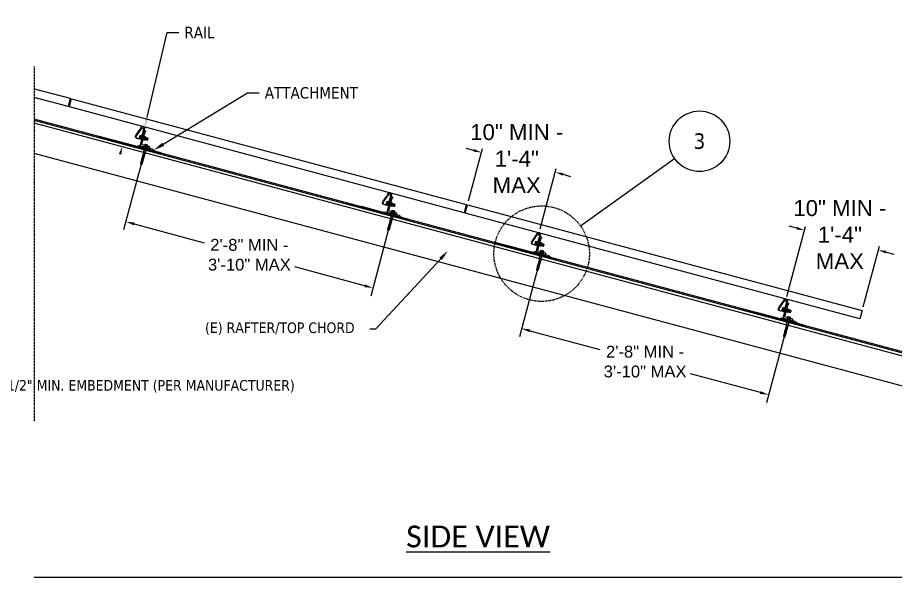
# Model space of a CAD drawing. Header units: inches. Extents: x -456 to 658, y -232 to 0.
# Drawn here: x -232.4 to -10.7, y -231.8 to -90.4 of the extents above; entities that cross this region are included whole.
import ezdxf
from ezdxf import colors
from ezdxf.entities.mleader import LeaderData, LeaderLine
from ezdxf.math import Vec2, Vec3

# ---------------------------------------------------------------- set-up
doc = ezdxf.new("R2010")
doc.units = ezdxf.units.IN
doc.header["$MEASUREMENT"] = 0
for name, pattern in [('DASHED2', [0.375, 0.25, -0.125]), ('HIDDEN', [0.375, 0.25, -0.125]), ('HIDDEN2', [4.7625, 3.175, -1.5875])]:
    doc.linetypes.add(name, pattern=pattern)
doc.layers.add('_Defpoints', color=7, linetype='Continuous', lineweight=25, plot=False)
doc.layers.add('Conduit', color=3, linetype='Continuous', lineweight=30)
doc.layers.add('IR_MOD', color=3, linetype='Continuous')
doc.styles.get("Standard").update_dxf_attribs({"font": 'arial.ttf'})
doc.styles.add('Tahoma', font='tahoma.ttf')
doc.dimstyles.get("Standard").update_dxf_attribs({"dimtxt": 0.18, "dimasz": 0.18, "dimexe": 0.18, "dimexo": 0.0625, "dimgap": 0.09, "dimtad": 0, "dimtih": 1, "dimtoh": 1, "dimdec": 4, "dimzin": 0, "dimdsep": 46, "dimtxsty": 'Standard', "dimcen": 0.09, "dimadec": 0, "dimazin": 0, "dimtfac": 1, "dimtdec": 4, "dimtofl": 0, "dimtmove": 0, "dimatfit": 3, "dimfxl": 1, "dimtolj": 1, "dimtzin": 0, "dimarcsym": 0})

# ---------------------------------------------------------------- blocks, each defined once
blk = doc.blocks.new('*U21')
for points in [[(0.66, 2.05), (0.47, 2.05), (0.47, 1.92), (0.56, 1.92), (0.56, 1.7), (0.1, 1.7), (0.1, 1.92), (0.19, 1.92), (0.19, 2.05), (0, 2.05), (0, 1.01), (0.01, 1), (0, 0.99), (0, 0.2), (0.12, 0.2), (0.12, 0.29), (0.42, 0.29), (0.42, -0.29), (0.12, -0.29), (0.12, -0.2), (0, -0.2), (0, -0.35, 0.414214), (0.04, -0.39), (0.9, -0.39, 0.521733), (1.23, 0.08), (0.84, 1.15), (0.82, 1.15), (0.83, 1.17), (0.66, 1.63)], [(0.61, 1.57), (0.61, 1.57), (1.16, 0.06, -0.521839), (0.9, -0.32), (0.59, -0.32, -0.414139), (0.49, -0.22), (0.49, 0.37), (0.17, 0.37, -0.414214), (0.07, 0.47), (0.07, 1.53, -0.414214), (0.17, 1.63), (0.51, 1.63, -0.314291)]]:
    blk.add_lwpolyline(points, format="xyb", close=True)
blk.add_point((0, 0))
at = {"layer": '_Defpoints'}
blk.add_point((0.33, 2.05), dxfattribs=at)
blk = doc.blocks.new('IR_Standoff LFoot Slotted Side')
blk.add_lwpolyline([(0.88, 2.87), (0.76, 2.87, -0.414214), (0.75, 2.88), (0.75, 2.94, -0.414214), (0.81, 3), (1.13, 3), (1.17, 2.97, -0.57735), (1.17, 2.97), (1.14, 2.95, 0.57735), (1.14, 2.93), (1.17, 2.91, -0.57735), (1.17, 2.91), (1.14, 2.89, 0.57735), (1.14, 2.87), (1.17, 2.85, -0.57735), (1.17, 2.85), (1.14, 2.83, 0.577349), (1.14, 2.81), (1.17, 2.79, -0.577349), (1.17, 2.79), (1.14, 2.77, 0.577351), (1.14, 2.75), (1.14, 2.75), (1.17, 2.73, -0.57735), (1.17, 2.73), (1.14, 2.71, 0.577351), (1.14, 2.69), (1.14, 2.69), (1.17, 2.67, -0.57735), (1.17, 2.67), (1.14, 2.65, 0.577351), (1.14, 2.63), (1.17, 2.61, -0.57735), (1.17, 2.61), (1.14, 2.59, 0.57735), (1.14, 2.57), (1.17, 2.55, -0.57735), (1.17, 2.55), (1.14, 2.53, 0.57735), (1.14, 2.51), (1.17, 2.49, -0.577349), (1.17, 2.49), (1.14, 2.47, 0.577349), (1.14, 2.45), (1.17, 2.43, -0.57735), (1.17, 2.43), (1.14, 2.41, 0.57735), (1.14, 2.39), (1.14, 2.39), (1.17, 2.37, -0.57735), (1.17, 2.37), (1.14, 2.35, 0.577351), (1.14, 2.33), (1.17, 2.31, -0.57735), (1.17, 2.31), (1.14, 2.29, 0.57735), (1.14, 2.27), (1.17, 2.25, -0.57735), (1.17, 2.25), (1.14, 2.23, 0.57735), (1.14, 2.21), (1.14, 2.21), (1.17, 2.19, -0.57735), (1.17, 2.19), (1.14, 2.17, 0.577351), (1.14, 2.15), (1.17, 2.13, -0.57735), (1.17, 2.13), (1.14, 2.11, 0.57735), (1.14, 2.09), (1.17, 2.07, -0.57735), (1.17, 2.07), (1.14, 2.05, 0.57735), (1.14, 2.03), (1.14, 2.03), (1.17, 2.01, -0.57735), (1.17, 2.01), (1.14, 1.99, 0.577351), (1.14, 1.97), (1.17, 1.95, -0.57735), (1.17, 1.95), (1.14, 1.93, 0.57735), (1.14, 1.91), (1.17, 1.89, -0.57735), (1.17, 1.89), (1.14, 1.87, 0.577351), (1.14, 1.85), (1.14, 1.85), (1.17, 1.83, -0.57735), (1.17, 1.83), (1.14, 1.81, 0.57735), (1.14, 1.79), (1.17, 1.77, -0.57735), (1.17, 1.77), (1.14, 1.75, 0.57735), (1.14, 1.73), (1.14, 1.73), (1.17, 1.71, -0.57735), (1.17, 1.71), (1.14, 1.69, 0.577351), (1.14, 1.67), (1.17, 1.65, -0.57735), (1.17, 1.65), (1.14, 1.63, 0.57735), (1.14, 1.61), (1.17, 1.59, -0.57735), (1.17, 1.59), (1.14, 1.57, 0.57735), (1.14, 1.55), (1.14, 1.55), (1.17, 1.53, -0.57735), (1.17, 1.53), (1.14, 1.51, 0.577351), (1.14, 1.49), (1.17, 1.47, -0.57735), (1.17, 1.47), (1.14, 1.45, 0.57735), (1.14, 1.43), (1.17, 1.41, -0.57735), (1.17, 1.41), (1.14, 1.39, 0.57735), (1.14, 1.37), (1.14, 1.37), (1.17, 1.35, -0.57735), (1.17, 1.35), (1.14, 1.33, 0.57735), (1.14, 1.31), (1.17, 1.29, -0.57735), (1.17, 1.29), (1.14, 1.27, 0.57735), (1.14, 1.25), (1.17, 1.23, -0.57735), (1.17, 1.23), (1.14, 1.21, 0.57735), (1.14, 1.19), (1.14, 1.19), (1.17, 1.17, -0.57735), (1.17, 1.17), (1.14, 1.15, 0.57735), (1.14, 1.13), (1.17, 1.11, -0.57735), (1.17, 1.11), (1.14, 1.09, 0.577351), (1.14, 1.07), (1.17, 1.05, -0.57735), (1.17, 1.05), (1.14, 1.03, 0.57735), (1.14, 1.01), (1.17, 0.99, -0.57735), (1.17, 0.99), (1.14, 0.97, 0.57735), (1.14, 0.95), (1.14, 0.95), (1.17, 0.93, -0.57735), (1.17, 0.93), (1.14, 0.91, 0.57735), (1.14, 0.89), (1.17, 0.87, -0.57735), (1.17, 0.87), (1.14, 0.85, 0.577351), (1.14, 0.83), (1.17, 0.81, -0.57735), (1.17, 0.81), (1.14, 0.79, 0.57735), (1.14, 0.77), (1.17, 0.75, -0.57735), (1.17, 0.75), (1.14, 0.73, 0.57735), (1.14, 0.71), (1.14, 0.71), (1.17, 0.69, -0.57735), (1.17, 0.69), (1.14, 0.67, 0.57735), (1.14, 0.65), (1.17, 0.63, -0.57735), (1.17, 0.63), (1.14, 0.61, 0.57735), (1.14, 0.59), (1.17, 0.57, -0.57735), (1.17, 0.57), (1.14, 0.55, 0.57735), (1.14, 0.53), (1.17, 0.51, -0.57735), (1.17, 0.51), (1.14, 0.49, 0.57735), (1.14, 0.47), (1.17, 0.45, -0.57735), (1.17, 0.45), (1.14, 0.43, 0.57735), (1.14, 0.41), (1.17, 0.39, -0.57735), (1.17, 0.39), (1.14, 0.37, 0.57735), (1.14, 0.35), (1.17, 0.33, -0.57735), (1.17, 0.33), (1.14, 0.31, 0.57735), (1.14, 0.29), (1.17, 0.27, -0.57735), (1.17, 0.27), (1.13, 0.24, 0.267949), (1.13, 0.23), (1.13, 0.19, -0.414214), (0.94, 0), (-0.69, 0, -0.414214), (-0.75, 0.06), (-0.75, 0.25, -0.414214), (-0.69, 0.31), (0.75, 0.31, 0.414214), (0.88, 0.44)], format="xyb", close=True)
at = {"linetype": 'HIDDEN2', "lineweight": 9, "ltscale": 0.5}
for points in [[(-0.19, 0.31), (-0.19, 0)], [(0.19, 0.31), (0.19, 0)]]:
    blk.add_lwpolyline(points, dxfattribs=at)
at = {"linetype": 'HIDDEN2'}
blk.add_lwpolyline([(0.88, 1.43), (1.15, 1.43)], dxfattribs=at)
blk = doc.blocks.new('IR_Fasteners Bolt Lag .3125 x4.5in')
for points in [[(-0.29, 0), (-0.29, 0.21), (-0.25, 0.24), (0.25, 0.24), (0.29, 0.21), (0.29, 0)], [(-0.16, -0.03), (-0.16, -1.16), (0.16, -1.21), (0.16, -0.03)], [(0.11, -1.3), (-0.12, -1.24), (-0.16, -1.26), (-0.16, -1.27), (-0.12, -1.29), (0.11, -1.35), (0.15, -1.33), (0.15, -1.32)], [(0.11, -1.42), (-0.12, -1.36), (-0.16, -1.38), (-0.16, -1.39), (-0.12, -1.41), (0.11, -1.47), (0.15, -1.45), (0.15, -1.44)], [(0.11, -1.54), (-0.12, -1.48), (-0.16, -1.5), (-0.16, -1.51), (-0.12, -1.53), (0.11, -1.59), (0.15, -1.57), (0.15, -1.56)], [(0.11, -1.66), (-0.12, -1.6), (-0.16, -1.62), (-0.16, -1.63), (-0.12, -1.65), (0.11, -1.71), (0.15, -1.69), (0.15, -1.68)], [(-0.12, -1.17), (-0.12, -1.24), (0.11, -1.3), (0.11, -1.23)], [(-0.12, -1.29), (-0.12, -1.36), (0.11, -1.42), (0.11, -1.35)], [(-0.12, -1.41), (-0.12, -1.48), (0.11, -1.54), (0.11, -1.47)], [(-0.12, -1.53), (-0.12, -1.6), (0.11, -1.66), (0.11, -1.59)], [(-0.12, -1.65), (-0.12, -1.72), (0.11, -1.77), (0.11, -1.71)], [(0.11, -1.77), (-0.12, -1.72), (-0.16, -1.74), (-0.16, -1.75), (-0.12, -1.77), (0.11, -1.83), (0.15, -1.81), (0.15, -1.8)], [(0.11, -1.89), (-0.12, -1.83), (-0.16, -1.86), (-0.16, -1.87), (-0.12, -1.89), (0.11, -1.95), (0.15, -1.93), (0.15, -1.92)], [(0.11, -2.01), (-0.12, -1.95), (-0.16, -1.98), (-0.16, -1.99), (-0.12, -2.01), (0.11, -2.07), (0.15, -2.04), (0.15, -2.04)], [(0.11, -2.13), (-0.12, -2.07), (-0.16, -2.1), (-0.16, -2.1), (-0.12, -2.13), (0.11, -2.19), (0.15, -2.16), (0.15, -2.16)], [(0.11, -2.25), (-0.12, -2.19), (-0.16, -2.22), (-0.16, -2.22), (-0.12, -2.25), (0.11, -2.31), (0.15, -2.28), (0.15, -2.28)], [(0.11, -2.37), (-0.12, -2.31), (-0.16, -2.34), (-0.16, -2.34), (-0.12, -2.37), (0.11, -2.43), (0.15, -2.4), (0.15, -2.39)], [(0.11, -2.49), (-0.12, -2.43), (-0.16, -2.45), (-0.16, -2.46), (-0.12, -2.49), (0.11, -2.55), (0.15, -2.52), (0.15, -2.51)], [(0.11, -2.61), (-0.12, -2.55), (-0.16, -2.57), (-0.16, -2.58), (-0.12, -2.6), (0.11, -2.66), (0.15, -2.64), (0.15, -2.63)], [(0.11, -2.73), (-0.12, -2.67), (-0.16, -2.69), (-0.16, -2.7), (-0.12, -2.72), (0.11, -2.78), (0.15, -2.76), (0.15, -2.75)], [(0.11, -2.85), (-0.12, -2.79), (-0.16, -2.81), (-0.16, -2.82), (-0.12, -2.84), (0.11, -2.9), (0.15, -2.88), (0.15, -2.87)], [(0.11, -2.97), (-0.12, -2.91), (-0.16, -2.93), (-0.16, -2.94), (-0.12, -2.96), (0.11, -3.02), (0.15, -3), (0.15, -2.99)], [(0.11, -3.09), (-0.12, -3.03), (-0.16, -3.05), (-0.16, -3.06), (-0.12, -3.08), (0.11, -3.14), (0.15, -3.12), (0.15, -3.11)], [(0.11, -3.21), (-0.12, -3.15), (-0.16, -3.17), (-0.16, -3.18), (-0.12, -3.2), (0.11, -3.26), (0.15, -3.24), (0.15, -3.23)], [(0.11, -3.33), (-0.12, -3.27), (-0.16, -3.29), (-0.16, -3.3), (-0.12, -3.32), (0.11, -3.38), (0.15, -3.36), (0.15, -3.35)], [(-0.12, -1.77), (-0.12, -1.83), (0.11, -1.89), (0.11, -1.83)], [(-0.12, -1.89), (-0.12, -1.95), (0.11, -2.01), (0.11, -1.95)], [(-0.12, -2.01), (-0.12, -2.07), (0.11, -2.13), (0.11, -2.07)], [(-0.12, -2.13), (-0.12, -2.19), (0.11, -2.25), (0.11, -2.19)], [(-0.12, -2.25), (-0.12, -2.31), (0.11, -2.37), (0.11, -2.31)], [(-0.12, -2.37), (-0.12, -2.43), (0.11, -2.49), (0.11, -2.43)], [(-0.12, -2.49), (-0.12, -2.55), (0.11, -2.61), (0.11, -2.55)], [(-0.12, -2.6), (-0.12, -2.67), (0.11, -2.73), (0.11, -2.66)], [(-0.12, -2.72), (-0.12, -2.79), (0.11, -2.85), (0.11, -2.78)], [(-0.12, -2.84), (-0.12, -2.91), (0.11, -2.97), (0.11, -2.9)], [(-0.12, -2.96), (-0.12, -3.03), (0.11, -3.09), (0.11, -3.02)], [(-0.12, -3.08), (-0.12, -3.15), (0.11, -3.21), (0.11, -3.14)], [(-0.12, -3.2), (-0.12, -3.27), (0.11, -3.33), (0.11, -3.26)], [(-0.15, -3.4), (0, -3.66), (0.13, -3.44)]]:
    blk.add_lwpolyline(points, close=True)
for points in [[(-0.14, 0.21), (-0.14, 0), (-0.29, 0), (-0.29, 0.21, -0.308188)], [(-0.19, 0, -0.424216), (-0.16, -0.03), (0.16, -0.03, -0.414214), (0.19, 0)], [(0.14, 0.21), (0.14, 0), (-0.14, 0), (-0.14, 0.21, -0.154094)], [(0.14, 0.21), (0.14, 0), (0.29, 0), (0.29, 0.21, 0.308188)]]:
    blk.add_lwpolyline(points, format="xyb", close=True)
for points in [[(-0.14, -1.16), (-0.12, -1.17), (0.11, -1.23), (0.15, -1.21)], [(0.06, -3.43), (-0.12, -3.38), (-0.15, -3.4)], [(0.11, -3.44), (0.11, -3.38), (-0.12, -3.32), (-0.12, -3.38), (0.06, -3.43)]]:
    blk.add_lwpolyline(points)
blk = doc.blocks.new('IR_Fasteners Bolt Rail-to-LFoot Side')
for points in [[(-1.09, -0.15), (-1.12, -0.19), (-1.15, -0.15), (-1.15, 0.15), (-1.12, 0.19), (-1.09, 0.15)], [(-1.03, -0.15), (-1.06, -0.19), (-1.07, -0.19), (-1.09, -0.15), (-1.09, 0.15), (-1.07, 0.19), (-1.06, 0.19), (-1.03, 0.15)], [(-0.97, -0.15), (-0.99, -0.19), (-1, -0.19), (-1.03, -0.15), (-1.03, 0.15), (-1, 0.19), (-0.99, 0.19), (-0.97, 0.15)], [(-0.9, -0.15), (-0.93, -0.19), (-0.94, -0.19), (-0.97, -0.15), (-0.97, 0.15), (-0.94, 0.19), (-0.93, 0.19), (-0.9, 0.15)], [(-0.84, -0.15), (-0.87, -0.19), (-0.88, -0.19), (-0.9, -0.15), (-0.9, 0.15), (-0.88, 0.19), (-0.87, 0.19), (-0.84, 0.15)], [(-0.78, -0.15), (-0.81, -0.19), (-0.82, -0.19), (-0.84, -0.15), (-0.84, 0.15), (-0.82, 0.19), (-0.81, 0.19), (-0.78, 0.15)], [(-0.72, -0.15), (-0.74, -0.19), (-0.75, -0.19), (-0.78, -0.15), (-0.78, 0.15), (-0.75, 0.19), (-0.74, 0.19), (-0.72, 0.15)], [(-0.65, -0.15), (-0.68, -0.19), (-0.69, -0.19), (-0.72, -0.15), (-0.72, 0.15), (-0.69, 0.19), (-0.68, 0.19), (-0.65, 0.15)], [(-0.61, -0.18), (-0.62, -0.19), (-0.63, -0.19), (-0.65, -0.15), (-0.65, 0.15), (-0.63, 0.19), (-0.62, 0.19), (-0.61, 0.18)], [(-0.28, 0.37), (-0.32, 0.37), (-0.35, 0.32), (-0.59, 0.32), (-0.61, 0.28), (-0.61, -0.28), (-0.59, -0.32), (-0.35, -0.32), (-0.32, -0.38), (-0.28, -0.38), (-0.32, -0.38), (-0.32, 0.37)], [(0.12, -0.28), (0.39, -0.28), (0.39, 0.28), (0.12, 0.28)]]:
    blk.add_lwpolyline(points, close=True)
for points in [[(-0.59, 0.32), (-0.35, 0.32, 0.292688), (-0.35, 0.15), (-0.59, 0.15, -0.236371)], [(-0.35, -0.17), (-0.59, -0.17, -0.124974), (-0.59, 0.15), (-0.35, 0.15, 0.154754)], [(0.12, 0), (0.37, 0, 0.17862), (0.37, 0.28), (0.12, 0.28)], [(0.37, 0), (0.12, 0), (0.12, -0.28), (0.37, -0.28, 0.17862)], [(-0.35, -0.17), (-0.59, -0.17, 0.264687), (-0.59, -0.32), (-0.35, -0.32, -0.32821)]]:
    blk.add_lwpolyline(points, format="xyb", close=True)
blk.add_lwpolyline([(0, 0.19), (0.12, 0.19), (0.12, -0.19), (0, -0.19)])
blk = doc.blocks.new('*U26')
blk.add_lwpolyline([(9, 0), (-3, 0), (-3, 0.05), (9, 0.05)], close=True)
for points in [[(-1.3, 0.29, -0.116434), (-1.26, 0.3), (0, 0.3), (1.26, 0.3, -0.116434), (1.3, 0.29), (1.76, 0.06, 0.116434), (1.8, 0.05), (-1.8, 0.05, 0.116434), (-1.76, 0.06)], [(-0.58, 0.08), (6.04, 0.08, -0.20872), (6.11, 0.05), (-0.66, 0.05, -0.20872)]]:
    blk.add_lwpolyline(points, format="xyb", close=True)
at = {"linetype": 'HIDDEN2', "lineweight": 9, "ltscale": 0.5}
for points in [[(-0.26, 0.45), (0.26, 0.45), (0.37, 0.33, 0.20954), (0.44, 0.3), (0, 0.3), (-0.44, 0.3, 0.20954), (-0.37, 0.33)], [(-0.26, 0.45), (-0.38, 0.32), (-0.43, 0.36), (-0.3, 0.5, -0.209539), (-0.28, 0.51), (0.28, 0.51, -0.20954), (0.3, 0.5), (0.43, 0.36), (0.38, 0.32), (0.26, 0.45)]]:
    blk.add_lwpolyline(points, format="xyb", close=True, dxfattribs=at)
for name, p in [('IR_Standoff LFoot Slotted Side', (0, 0.3)), ('IR_Fasteners Bolt Rail-to-LFoot Side', (1.16, 1.92)), ('IR_Fasteners Bolt Lag .3125 x4.5in', (0, 0.61))]:
    blk.add_blockref(name, p)
blk = doc.blocks.new('IR_Module Generic72 Portrait Section')
blk.add_lwpolyline([(0, 0), (77, 0), (77, 1.6), (0, 1.6)], close=True)
blk = doc.blocks.new('*D37')
at = {"color": 0, "lineweight": -2, "transparency": 16777216}
for p, q in [((-100.3, -151.1), (-105.64, -171.03)), ((-37.9, -167.81), (-43.24, -187.74)), ((-102.99, -169.5), (-85.32, -174.24)), ((-44.77, -185.1), (-62.44, -180.36))]:
    blk.add_line(p, q, dxfattribs=at)
at = {"color": 0, "transparency": 16777216}
for points in [[(-102.9, -169.15), (-103.09, -169.85), (-105.08, -168.94)], [(-44.68, -184.75), (-44.86, -185.45), (-42.68, -185.66)]]:
    blk.add_solid(points, dxfattribs=at)
at = {"layer": 'Defpoints', "color": 0, "transparency": 16777216}
for p in [(-100.1, -150.37), (-37.71, -167.09), (-42.68, -185.66)]:
    blk.add_point(p, dxfattribs=at)
at = {"color": 0, "transparency": 16777216, "insert": (-73.88, -177.3), "char_height": 3, "width": 24.4973, "attachment_point": 5}
blk.add_mtext('\\A1;2\'-8" MIN - 3\'-10" MAX', dxfattribs=at)
blk = doc.blocks.new('*D36')
at = {"color": 0, "lineweight": -2, "transparency": 16777216}
for p, q in [((-200.3, -124.3), (-205.6, -144.07)), ((-137.91, -141.02), (-143.2, -160.78)), ((-202.95, -142.54), (-185.28, -147.27)), ((-144.73, -158.14), (-162.4, -153.4))]:
    blk.add_line(p, q, dxfattribs=at)
at = {"color": 0, "transparency": 16777216}
for points in [[(-202.86, -142.19), (-203.04, -142.89), (-205.04, -141.98)], [(-144.64, -157.79), (-144.82, -158.48), (-142.64, -158.69)]]:
    blk.add_solid(points, dxfattribs=at)
at = {"layer": 'Defpoints', "color": 0, "transparency": 16777216}
for p in [(-200.11, -123.58), (-137.71, -140.29), (-142.64, -158.69)]:
    blk.add_point(p, dxfattribs=at)
at = {"color": 0, "transparency": 16777216, "insert": (-173.84, -150.34), "char_height": 3, "width": 24.4973, "attachment_point": 5}
blk.add_mtext('\\A1;2\'-8" MIN - 3\'-10" MAX', dxfattribs=at)

msp = doc.modelspace()

# ---------------------------------------------------------------- linework, layer by layer
at = {"linetype": 'DASHED2'}
msp.add_line((-228.17135, -102.83126), (-228.17135, -192.33631), dxfattribs=at)
for p, q in [((-117.15421, -123.98105), (-119.09603, -123.46074)), ((-118.49292, -136.7445), (-114.95225, -123.53044)), ((-90.1908, -143.04777), (-66.46165, -125.99372)), ((-100.41083, -143.80955), (-96.31517, -128.5242)), ((-94.6335, -130.01541), (-92.69169, -130.53571)), ((-38.11024, -160.87457), (-33.35459, -143.17449)), ((-35.55656, -143.6251), (-37.49837, -143.10479)), ((-18.81317, -163.4536), (-14.71751, -148.16824)), ((-13.03584, -149.65945), (-11.09403, -150.17976))]:
    msp.add_line(p, q)
for points in [[(-228.17135, -67.80228), (-0.00022, -67.80229), (-0.00022, -231.77137), (-228.17117, -231.77136)], [(-0.00022, -177.19405), (-228.17135, -116.05579)], [(-0.00022, -177.54093), (-228.17135, -116.40266)], [(-0.00022, -178.23467), (-228.17135, -117.0964)], [(-0.00022, -185.86584), (-228.17135, -124.72757)]]:
    msp.add_lwpolyline(points)
msp.add_circle((-60.15607, -121.67242), 7.64421)
at = {"linetype": 'HIDDEN'}
msp.add_circle((-100.01595, -150.04458), 12.06188, dxfattribs=at)
for points in [[(-206.17828, -125.069), (-206.82637, -124.89861), (-205.99118, -123.03956)], [(-117.0675, -123.65741), (-117.24093, -124.30468), (-115.2124, -124.50135)], [(-94.54679, -129.69177), (-94.72022, -130.33904), (-96.57532, -129.4951)], [(-35.46984, -143.30146), (-35.64327, -143.94873), (-33.61474, -144.1454)], [(-12.94913, -149.33582), (-13.12256, -149.98309), (-14.97766, -149.13915)]]:
    msp.add_solid(points)
at = {"layer": 'Conduit'}
msp.add_solid([(-159.20727, -129.26909), (-159.26124, -129.25474), (-159.19122, -129.10001)], dxfattribs=at)
at = {"layer": 'IR_MOD'}
msp.add_lwpolyline([(-228.17135, -108.39686), (-219.08008, -110.83286), (-219.63508, -112.90413), (-228.1713, -110.61685)], dxfattribs=at)

# ---------------------------------------------------------------- block references
at = {"xscale": -1.340208613132044, "yscale": 1.340208613132044, "zscale": 1.340208613132044, "rotation": 345}
for name, p in [('*U26', (-200.12426, -123.64036)), ('*U21', (-200.95958, -120.75256)), ('*U26', (-137.73119, -140.35853)), ('*U21', (-138.56738, -137.47397)), ('*U26', (-100.12088, -150.43618)), ('*U21', (-100.9562, -147.54838)), ('*U26', (-37.72781, -167.15435)), ('*U21', (-38.564, -164.26979))]:
    msp.add_blockref(name, p, dxfattribs=at)
at = {"layer": 'IR_MOD', "xscale": -1.340208613132044, "yscale": 1.340208613132044, "zscale": 1.340208613132044, "rotation": 345}
for p in [(-119.6317, -139.69995), (-19.62832, -166.49578)]:
    msp.add_blockref('IR_Module Generic72 Portrait Section', p, dxfattribs=at)

# ---------------------------------------------------------------- texts
for s, insert, char_height, width, attachment_point in [('\\A1;10" MIN - 1\'-4" MAX', (-106.30896, -126.05126), 4.0206258, 24.2691119, 5), ('\\A1;10" MIN - 1\'-4" MAX', (-24.69458, -145.23713), 4.0206258, 24.2691119, 5), ('{\\fCalibri|b0|i0|c0|p34;\\LSIDE VIEW}', (-134.24202, -224.24541), 5.5, 158.3636014, 7)]:
    msp.add_mtext(s, dxfattribs=dict(insert=insert, char_height=char_height, width=width, attachment_point=attachment_point))
at = {"insert": (-60.15607, -121.67242), "char_height": 3.92011, "attachment_point": 5, "style": 'Tahoma'}
msp.add_mtext('3', dxfattribs=at)

# ---------------------------------------------------------------- dimensions: what is measured, and where the dimension line sits
for base, p1, p2, picture, middle in [((-142.6434, -158.69482), (-200.10691, -123.57563), (-137.71384, -140.2938), '*D36', (-173.84035, -150.33729)), ((-42.68468, -185.65733), (-100.10353, -150.37145), (-37.71047, -167.08963), '*D37', (-73.88163, -177.2998))]:
    dim = msp.add_linear_dim(base=base, p1=p1, p2=p2, angle=165.0028488, text='2\'-8" MIN - 3\'-10" MAX', dimstyle='Standard', override={"dimscale": 12, "dimtxt": 0.25})
    dim.commit()
    dim.dimension.update_dxf_attribs({"geometry": picture, "text_midpoint": middle})

# ---------------------------------------------------------------- leaders
ml = msp.add_multileader_mtext('Standard')
ml.set_content('RAIL', color=256, style='Tahoma')
ml.set_leader_properties()
ml.build(insert=Vec2(0, 0))
ml.multileader.update_dxf_attribs({"dogleg_length": 0.125, "arrow_head_size": 2.89485, "scale": 12})
ctx = ml.context
ctx.base_point, ctx.scale, ctx.char_height, ctx.arrow_head_size, ctx.landing_gap_size, ctx.plane_origin = Vec3(-191.7036, -94.21214), 12, 2.894851, 2.89485, 1.44743, Vec3(-137.67605, -131.59606)
notes = []
notes.append((ctx, [(1, (1, 1, 0), (-194.59845, -94.21214), (1, 0), 2.89485, [(0, [(-200.3357, -118.42419)], 0, [])])]))
ctx.mtext.insert, ctx.mtext.width, ctx.mtext.flow_direction = Vec3(-190.25617, -92.76471), 70.6967554, 5
ml = msp.add_multileader_mtext('Standard')
ml.set_content('ATTACHMENT', color=256, style='Tahoma')
ml.set_leader_properties()
ml.build(insert=Vec2(0, 0))
ml.multileader.update_dxf_attribs({"dogleg_length": 0.125, "arrow_head_size": 2.89485, "scale": 12})
ctx = ml.context
ctx.base_point, ctx.scale, ctx.char_height, ctx.arrow_head_size, ctx.landing_gap_size, ctx.plane_origin = Vec3(-171.41311, -109.47757), 12, 2.894851, 2.89485, 1.44743, Vec3(-137.67605, -139.93589)
notes.append((ctx, [(1, (1, 1, 0), (-174.30796, -109.47757), (1, 0), 2.89485, [(0, [(-198.08042, -123.94172)], 0, [])])]))
ctx.mtext.insert, ctx.mtext.flow_direction = Vec3(-169.96569, -108.0039), 5
ml = msp.add_multileader_mtext('Standard')
ml.set_content('(E) RAFTER/TOP CHORD', color=256, style='Tahoma')
ml.set_leader_properties()
ml.build(insert=Vec2(0, 0))
ml.multileader.update_dxf_attribs({"dogleg_length": 0.36, "arrow_head_size": 2.67355, "scale": 4})
ctx = ml.context
ctx.base_point, ctx.scale, ctx.char_height, ctx.arrow_head_size, ctx.landing_gap_size, ctx.plane_origin = Vec3(-191.13773, -169.10794), 4, 2.6735525, 2.67355, 3.84992, Vec3(-101.16088, -138.39701)
ctx.text_align_type = 2
notes.append((ctx, [(1, (1, 1, 0), (-141.98079, -169.10794), (-1, 0), 1.44, [(0, [(-123.71, -149.35002)], 0, [])])]))
ctx.mtext.insert, ctx.mtext.alignment, ctx.mtext.flow_direction = Vec3(-147.27071, -167.40128), 3, 5
ml = msp.add_multileader_mtext('Standard')
ml.set_content('5/16" STAINLESS STEEL LAG BOLT WITH 2-1/2" MIN. EMBEDMENT (PER MANUFACTURER)', color=256, style='Tahoma')
ml.set_leader_properties()
ml.build(insert=Vec2(0, 0))
ml.multileader.update_dxf_attribs({"dogleg_length": 0.36, "arrow_head_size": 2.67355, "scale": 4})
ctx = ml.context
ctx.base_point, ctx.scale, ctx.char_height, ctx.arrow_head_size, ctx.landing_gap_size, ctx.plane_origin = Vec3(-306.48622, -183.65167), 4, 2.6735525, 2.67355, 3.84992, Vec3(-384.41748, -142.60048)
notes.append((ctx, [(0, (1, 1, 0), (-321.88588, -183.65167), (1, 0), 15.39966, [(0, [(-399.86962, -157.45028)], 0, [])])]))
ctx.mtext.insert, ctx.mtext.width, ctx.mtext.flow_direction = Vec3(-302.63631, -181.94502), 58.8268109, 5
for ctx, leaders in notes:
    for number, flags, end, landing, length, lines in leaders:
        leader = LeaderData()
        leader.index, (leader.has_last_leader_line, leader.has_dogleg_vector, leader.attachment_direction) = number, flags
        leader.last_leader_point, leader.dogleg_vector, leader.dogleg_length = Vec3(end), Vec3(landing), length
        for number, points, colour, breaks in lines:
            line = LeaderLine()
            line.index, line.vertices, line.color, line.breaks = number, Vec3.list(points), colors.encode_raw_color(colour), breaks
            leader.lines.append(line)
        ctx.leaders.append(leader)

doc.saveas('drawing.dxf')
